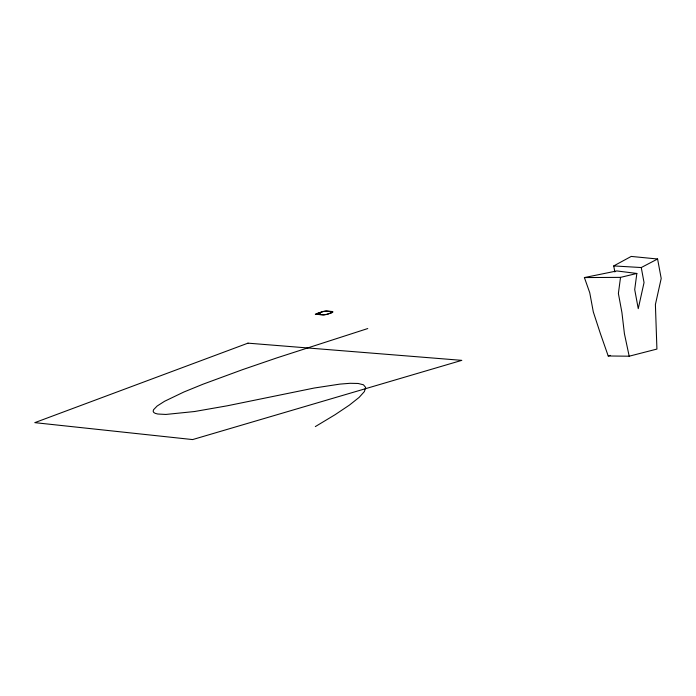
<?xml version="1.0" encoding="UTF-8"?>
<svg xmlns="http://www.w3.org/2000/svg" width="696" height="696" viewBox="0 0 696 696"><rect width="100%" height="100%" fill="white"/><g stroke="black" fill="none" stroke-linecap="round" stroke-linejoin="round"><path stroke-width="1.04" d="M657.59 258.999L641.26 267.542L644.044 282.585L638.249 308.659L634.708 289.553L636.849 273.458L620.528 277.373L618.387 293.468L621.928 312.574L624.416 333.697L629.193 356.204L656.92 349.07L655.397 304.543L661.2 278.47L657.59 258.999L631.22 256.424L613.724 265.924L614.846 271.945M315.314 426.596L334.993 414.755L349.435 405.089L359.084 397.433L364.356 391.613L365.67 387.463L363.46 384.801L358.135 383.47L350.14 383.296L339.874 384.114L314.279 388.02L227.279 405.794L194.523 411.527L165.9 414.442L157.809 414.024L155.269 413.372L153.72 412.432L153.146 411.223L153.538 409.744L157.148 406.02L164.569 401.279L183.866 392.013L203.006 384.201L242.565 369.646L276.999 357.84L367.766 328.547M636.849 273.458L616.83 270.944L584.396 277.565L589.756 292.764L593.297 311.869L600.335 333.436L608.208 355.978L610.288 355.378M584.396 277.565L620.528 277.373M608.208 355.978L629.193 356.204M613.724 265.924L641.26 267.542M332.305 311.999L332.009 312.374A3.541 0.766 -10.5 0 1 331.47 312.678L327.442 314.113A3.558 0.766 -10.5 0 1 326.433 314.375L324.24 314.714A3.741 0.809 -10.5 0 1 323.309 314.749L315.305 314.183L322.961 314.914A4.211 0.913 -10.5 0 0 324.023 314.862L326.546 314.479A4.037 0.879 -10.5 0 0 327.703 314.183L331.905 312.678A4.08 0.887 -10.5 0 0 332.54 312.33L332.784 312.113A4.628 1 -10.5 0 0 332.862 311.808L332.801 311.73A4.037 0.879 -10.5 0 0 332.392 311.538L326.615 311.008A4.063 0.879 -10.5 0 0 325.502 311.086L323.805 311.347A4.098 0.887 -10.5 0 0 322.613 311.625L316.532 313.748L322.5 311.791A3.576 0.774 -10.5 0 1 323.858 311.46L325.667 311.199A3.523 0.766 -10.5 0 1 326.581 311.164L331.888 311.686A3.497 0.757 -10.5 0 1 332.244 311.851L332.305 311.999M247.967 343.154L34.8 422.646L192.618 439.576L461.805 360.354L247.967 343.154M318.246 313.583L317.515 313.844L318.246 313.583M319.238 313.678L318.507 313.94L319.238 313.678M320.221 313.783L319.49 314.044L320.221 313.783"/></g></svg>
